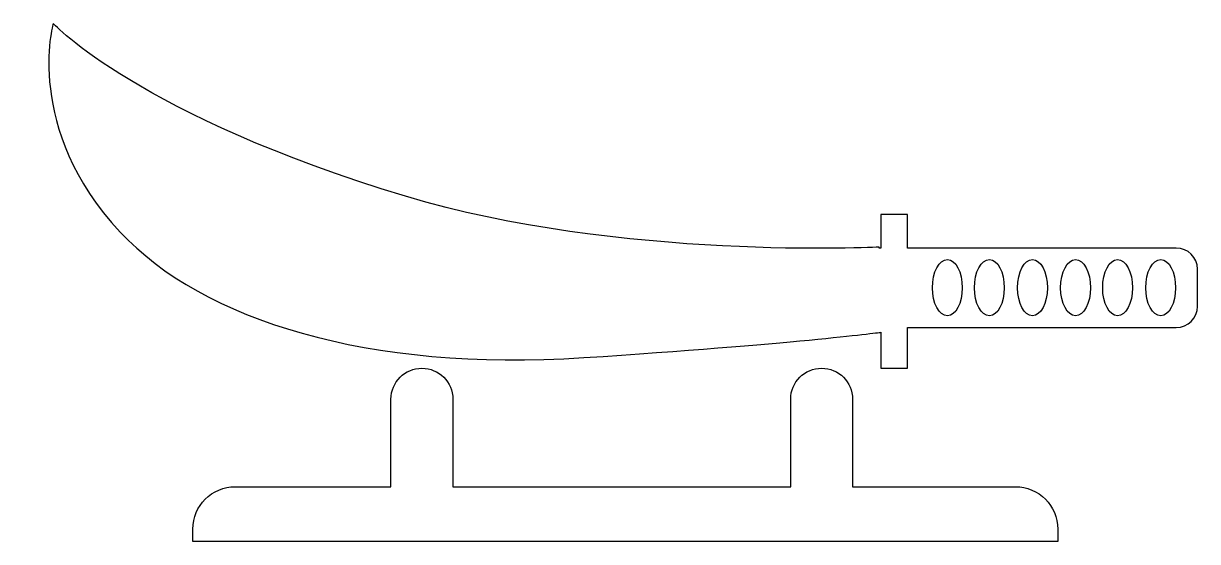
# Model space of a CAD drawing. Header units: centimetres. Extents: x -24.2 to 23.2, y -10.5 to 10.5.
import ezdxf

# ---------------------------------------------------------------- set-up
doc = ezdxf.new("R2010")
doc.units = ezdxf.units.CM
doc.header["$MEASUREMENT"] = 0
doc.layers.add('Layer 1', color=7, linetype='Continuous')

msp = doc.modelspace()

# ---------------------------------------------------------------- linework, layer by layer
at = {"layer": 'Layer 1'}
for points, knots in [([(22.34468, 1.38319), (22.81842, 1.38319), (23.20243, 0.99917), (23.20243, 0.52557), (23.20243, 0.52557), (23.20243, 0.52557), (23.20243, -0.97525), (23.20243, -0.97525), (23.20243, -0.97525), (23.20243, -1.44854), (22.81841, -1.83253), (22.34468, -1.83253), (22.34468, -1.83253), (22.34468, -1.83253), (11.48346, -1.83253), (11.48346, -1.83253), (11.48346, -1.83253), (11.48346, -1.83253), (11.48346, -3.47604), (11.48346, -3.47604), (11.48346, -3.47604), (11.48346, -3.47604), (10.41198, -3.47604), (10.41198, -3.47604), (10.41198, -3.47604), (10.41198, -3.47604), (10.41198, -2.02102), (10.41198, -2.02102), (10.41198, -2.02102), (10.22468, -2.04605), (6.87217, -2.49222), (-1.59299, -3.04686), (-1.59299, -3.04686), (-10.31085, -3.61849), (-16.97385, -1.54257), (-20.31488, 2.02658), (-20.31488, 2.02658), (-24.22706, 6.2067), (-23.02988, 10.45834), (-23.02988, 10.45834), (-23.02988, 10.45834), (-23.02988, 10.45834), (-19.52857, 6.70726), (-8.79196, 3.47339), (-8.79196, 3.47339), (-0.15892, 0.87341), (10.34056, 1.4189), (10.34056, 1.4189), (10.34056, 1.4189), (10.34056, 1.4189), (10.34135, 1.38318), (10.34135, 1.38318), (10.34135, 1.38318), (10.34135, 1.38318), (10.41195, 1.38319), (10.41195, 1.38319), (10.41195, 1.38319), (10.41195, 1.38319), (10.41195, 2.74071), (10.41195, 2.74071), (10.41195, 2.74071), (10.41195, 2.74071), (11.48343, 2.74071), (11.48343, 2.74071), (11.48343, 2.74071), (11.48343, 2.74071), (11.48343, 1.38319), (11.48343, 1.38319), (11.48343, 1.38319), (11.48343, 1.38319), (22.34468, 1.38319), (22.34468, 1.38319), (22.34468, 1.38319), (22.34468, 1.38319), (22.34468, 1.38319), (22.34468, 1.38319)], [0, 0, 0, 0, 0.05, 0.05, 0.05, 0.05, 0.1, 0.1, 0.1, 0.1, 0.15, 0.15, 0.15, 0.15, 0.2, 0.2, 0.2, 0.2, 0.25, 0.25, 0.25, 0.25, 0.3, 0.3, 0.3, 0.3, 0.35, 0.35, 0.35, 0.35, 0.4, 0.4, 0.4, 0.4, 0.45, 0.45, 0.45, 0.45, 0.5, 0.5, 0.5, 0.5, 0.55, 0.55, 0.55, 0.55, 0.6, 0.6, 0.6, 0.6, 0.65, 0.65, 0.65, 0.65, 0.7, 0.7, 0.7, 0.7, 0.75, 0.75, 0.75, 0.75, 0.8, 0.8, 0.8, 0.8, 0.85, 0.85, 0.85, 0.85, 0.9, 0.9, 0.9, 0.9, 1, 1, 1, 1]), ([(13.0957, -1.35924), (13.42889, -1.35924), (13.69874, -0.84907), (13.69874, -0.22029), (13.69874, -0.22029), (13.69874, 0.40886), (13.42889, 0.91866), (13.0957, 0.91866), (13.0957, 0.91866), (12.76322, 0.91866), (12.49266, 0.40886), (12.49266, -0.22029), (12.49266, -0.22029), (12.49266, -0.84907), (12.76322, -1.35924), (13.0957, -1.35924), (13.0957, -1.35924), (13.0957, -1.35924), (13.0957, -1.35924), (13.0957, -1.35924), (13.0957, -1.35924), (13.0957, -1.35924), (13.0957, -1.35924), (13.0957, -1.35924)], [0, 0, 0, 0, 0.14285714, 0.14285714, 0.14285714, 0.14285714, 0.28571429, 0.28571429, 0.28571429, 0.28571429, 0.42857143, 0.42857143, 0.42857143, 0.42857143, 0.57142857, 0.57142857, 0.57142857, 0.57142857, 0.71428571, 0.71428571, 0.71428571, 0.71428571, 1, 1, 1, 1]), ([(14.79313, -1.35924), (15.12595, -1.35924), (15.3958, -0.84907), (15.3958, -0.22029), (15.3958, -0.22029), (15.3958, 0.40886), (15.12595, 0.91866), (14.79313, 0.91866), (14.79313, 0.91866), (14.46026, 0.91866), (14.19022, 0.40886), (14.19022, -0.22029), (14.19022, -0.22029), (14.19023, -0.84907), (14.46029, -1.35924), (14.79313, -1.35924), (14.79313, -1.35924), (14.79313, -1.35924), (14.79313, -1.35924), (14.79313, -1.35924), (14.79313, -1.35924), (14.79313, -1.35924), (14.79313, -1.35924), (14.79313, -1.35924)], [0, 0, 0, 0, 0.14285714, 0.14285714, 0.14285714, 0.14285714, 0.28571429, 0.28571429, 0.28571429, 0.28571429, 0.42857143, 0.42857143, 0.42857143, 0.42857143, 0.57142857, 0.57142857, 0.57142857, 0.57142857, 0.71428571, 0.71428571, 0.71428571, 0.71428571, 1, 1, 1, 1]), ([(16.53462, -1.35924), (16.86749, -1.35924), (17.13766, -0.84907), (17.13766, -0.22029), (17.13766, -0.22029), (17.13766, 0.40886), (16.86749, 0.91866), (16.53462, 0.91866), (16.53462, 0.91866), (16.2018, 0.91866), (15.93171, 0.40886), (15.93171, -0.22029), (15.93171, -0.22029), (15.93171, -0.84907), (16.2018, -1.35924), (16.53462, -1.35924), (16.53462, -1.35924), (16.53462, -1.35924), (16.53462, -1.35924), (16.53462, -1.35924), (16.53462, -1.35924), (16.53462, -1.35924), (16.53462, -1.35924), (16.53462, -1.35924)], [0, 0, 0, 0, 0.14285714, 0.14285714, 0.14285714, 0.14285714, 0.28571429, 0.28571429, 0.28571429, 0.28571429, 0.42857143, 0.42857143, 0.42857143, 0.42857143, 0.57142857, 0.57142857, 0.57142857, 0.57142857, 0.71428571, 0.71428571, 0.71428571, 0.71428571, 1, 1, 1, 1]), ([(18.27661, -1.35924), (18.60935, -1.35924), (18.87952, -0.84907), (18.87952, -0.22029), (18.87952, -0.22029), (18.87952, 0.40886), (18.60935, 0.91866), (18.27661, 0.91866), (18.27661, 0.91866), (17.94374, 0.91866), (17.67357, 0.40886), (17.67357, -0.22029), (17.67357, -0.22029), (17.67357, -0.84907), (17.94374, -1.35924), (18.27661, -1.35924), (18.27661, -1.35924), (18.27661, -1.35924), (18.27661, -1.35924), (18.27661, -1.35924), (18.27661, -1.35924), (18.27661, -1.35924), (18.27661, -1.35924), (18.27661, -1.35924)], [0, 0, 0, 0, 0.14285714, 0.14285714, 0.14285714, 0.14285714, 0.28571429, 0.28571429, 0.28571429, 0.28571429, 0.42857143, 0.42857143, 0.42857143, 0.42857143, 0.57142857, 0.57142857, 0.57142857, 0.57142857, 0.71428571, 0.71428571, 0.71428571, 0.71428571, 1, 1, 1, 1]), ([(19.97333, -1.35924), (20.30652, -1.35924), (20.57621, -0.84907), (20.57621, -0.22029), (20.57621, -0.22029), (20.57621, 0.40886), (20.30655, 0.91866), (19.97333, 0.91866), (19.97333, 0.91866), (19.64046, 0.91866), (19.37077, 0.40886), (19.37077, -0.22029), (19.37077, -0.22029), (19.37077, -0.84907), (19.64048, -1.35924), (19.97333, -1.35924), (19.97333, -1.35924), (19.97333, -1.35924), (19.97333, -1.35924), (19.97333, -1.35924), (19.97333, -1.35924), (19.97333, -1.35924), (19.97333, -1.35924), (19.97333, -1.35924)], [0, 0, 0, 0, 0.14285714, 0.14285714, 0.14285714, 0.14285714, 0.28571429, 0.28571429, 0.28571429, 0.28571429, 0.42857143, 0.42857143, 0.42857143, 0.42857143, 0.57142857, 0.57142857, 0.57142857, 0.57142857, 0.71428571, 0.71428571, 0.71428571, 0.71428571, 1, 1, 1, 1]), ([(21.71519, -1.35924), (22.04788, -1.35924), (22.3181, -0.84907), (22.3181, -0.22029), (22.3181, -0.22029), (22.3181, 0.40886), (22.04788, 0.91866), (21.71519, 0.91866), (21.71519, 0.91866), (21.38232, 0.91866), (21.11228, 0.40886), (21.11228, -0.22029), (21.11228, -0.22029), (21.11228, -0.84907), (21.38234, -1.35924), (21.71519, -1.35924), (21.71519, -1.35924), (21.71519, -1.35924), (21.71519, -1.35924), (21.71519, -1.35924)], [0, 0, 0, 0, 0.16666667, 0.16666667, 0.16666667, 0.16666667, 0.33333333, 0.33333333, 0.33333333, 0.33333333, 0.5, 0.5, 0.5, 0.5, 0.66666667, 0.66666667, 0.66666667, 0.66666667, 1, 1, 1, 1]), ([(15.84244, -8.26378), (15.84244, -8.26378), (9.26871, -8.26378), (9.26871, -8.26378), (9.26871, -8.26378), (9.26871, -8.26378), (9.26871, -4.72678), (9.26871, -4.72678), (9.26871, -4.72678), (9.26871, -4.0363), (8.70856, -3.47649), (8.01795, -3.47649), (8.01795, -3.47649), (7.3272, -3.47649), (6.76758, -4.0363), (6.76758, -4.72678), (6.76758, -4.72678), (6.76758, -4.72678), (6.76758, -8.26381), (6.76758, -8.26381), (6.76758, -8.26381), (6.76758, -8.26381), (-6.88053, -8.26381), (-6.88053, -8.26381), (-6.88053, -8.26381), (-6.88053, -8.26381), (-6.88053, -4.72678), (-6.88053, -4.72678), (-6.88053, -4.72678), (-6.88053, -4.0363), (-7.44028, -3.47649), (-8.1314, -3.47649), (-8.1314, -3.47649), (-8.82209, -3.47649), (-9.3814, -4.0363), (-9.3814, -4.72678), (-9.3814, -4.72678), (-9.3814, -4.72678), (-9.3814, -8.26381), (-9.3814, -8.26381), (-9.3814, -8.26381), (-9.3814, -8.26381), (-15.67025, -8.26381), (-15.67025, -8.26381), (-15.67025, -8.26381), (-16.61727, -8.26381), (-17.3852, -9.03147), (-17.3852, -9.97871), (-17.3852, -9.97871), (-17.3852, -9.97871), (-17.3852, -10.47909), (-17.3852, -10.47909), (-17.3852, -10.47909), (-17.3852, -10.47909), (17.55737, -10.47909), (17.55737, -10.47909), (17.55737, -10.47909), (17.55737, -10.47909), (17.55737, -9.97871), (17.55737, -9.97871), (17.55737, -9.97871), (17.55737, -9.03147), (16.78936, -8.26378), (15.84244, -8.26378), (15.84244, -8.26378), (15.84244, -8.26378), (15.84244, -8.26378), (15.84244, -8.26378)], [0, 0, 0, 0, 0.05555556, 0.05555556, 0.05555556, 0.05555556, 0.11111111, 0.11111111, 0.11111111, 0.11111111, 0.16666667, 0.16666667, 0.16666667, 0.16666667, 0.22222222, 0.22222222, 0.22222222, 0.22222222, 0.27777778, 0.27777778, 0.27777778, 0.27777778, 0.33333333, 0.33333333, 0.33333333, 0.33333333, 0.38888889, 0.38888889, 0.38888889, 0.38888889, 0.44444444, 0.44444444, 0.44444444, 0.44444444, 0.5, 0.5, 0.5, 0.5, 0.55555556, 0.55555556, 0.55555556, 0.55555556, 0.61111111, 0.61111111, 0.61111111, 0.61111111, 0.66666667, 0.66666667, 0.66666667, 0.66666667, 0.72222222, 0.72222222, 0.72222222, 0.72222222, 0.77777778, 0.77777778, 0.77777778, 0.77777778, 0.83333333, 0.83333333, 0.83333333, 0.83333333, 0.88888889, 0.88888889, 0.88888889, 0.88888889, 1, 1, 1, 1])]:
    msp.add_open_spline(points, degree=3, knots=knots, dxfattribs=at)

doc.saveas('drawing.dxf')
